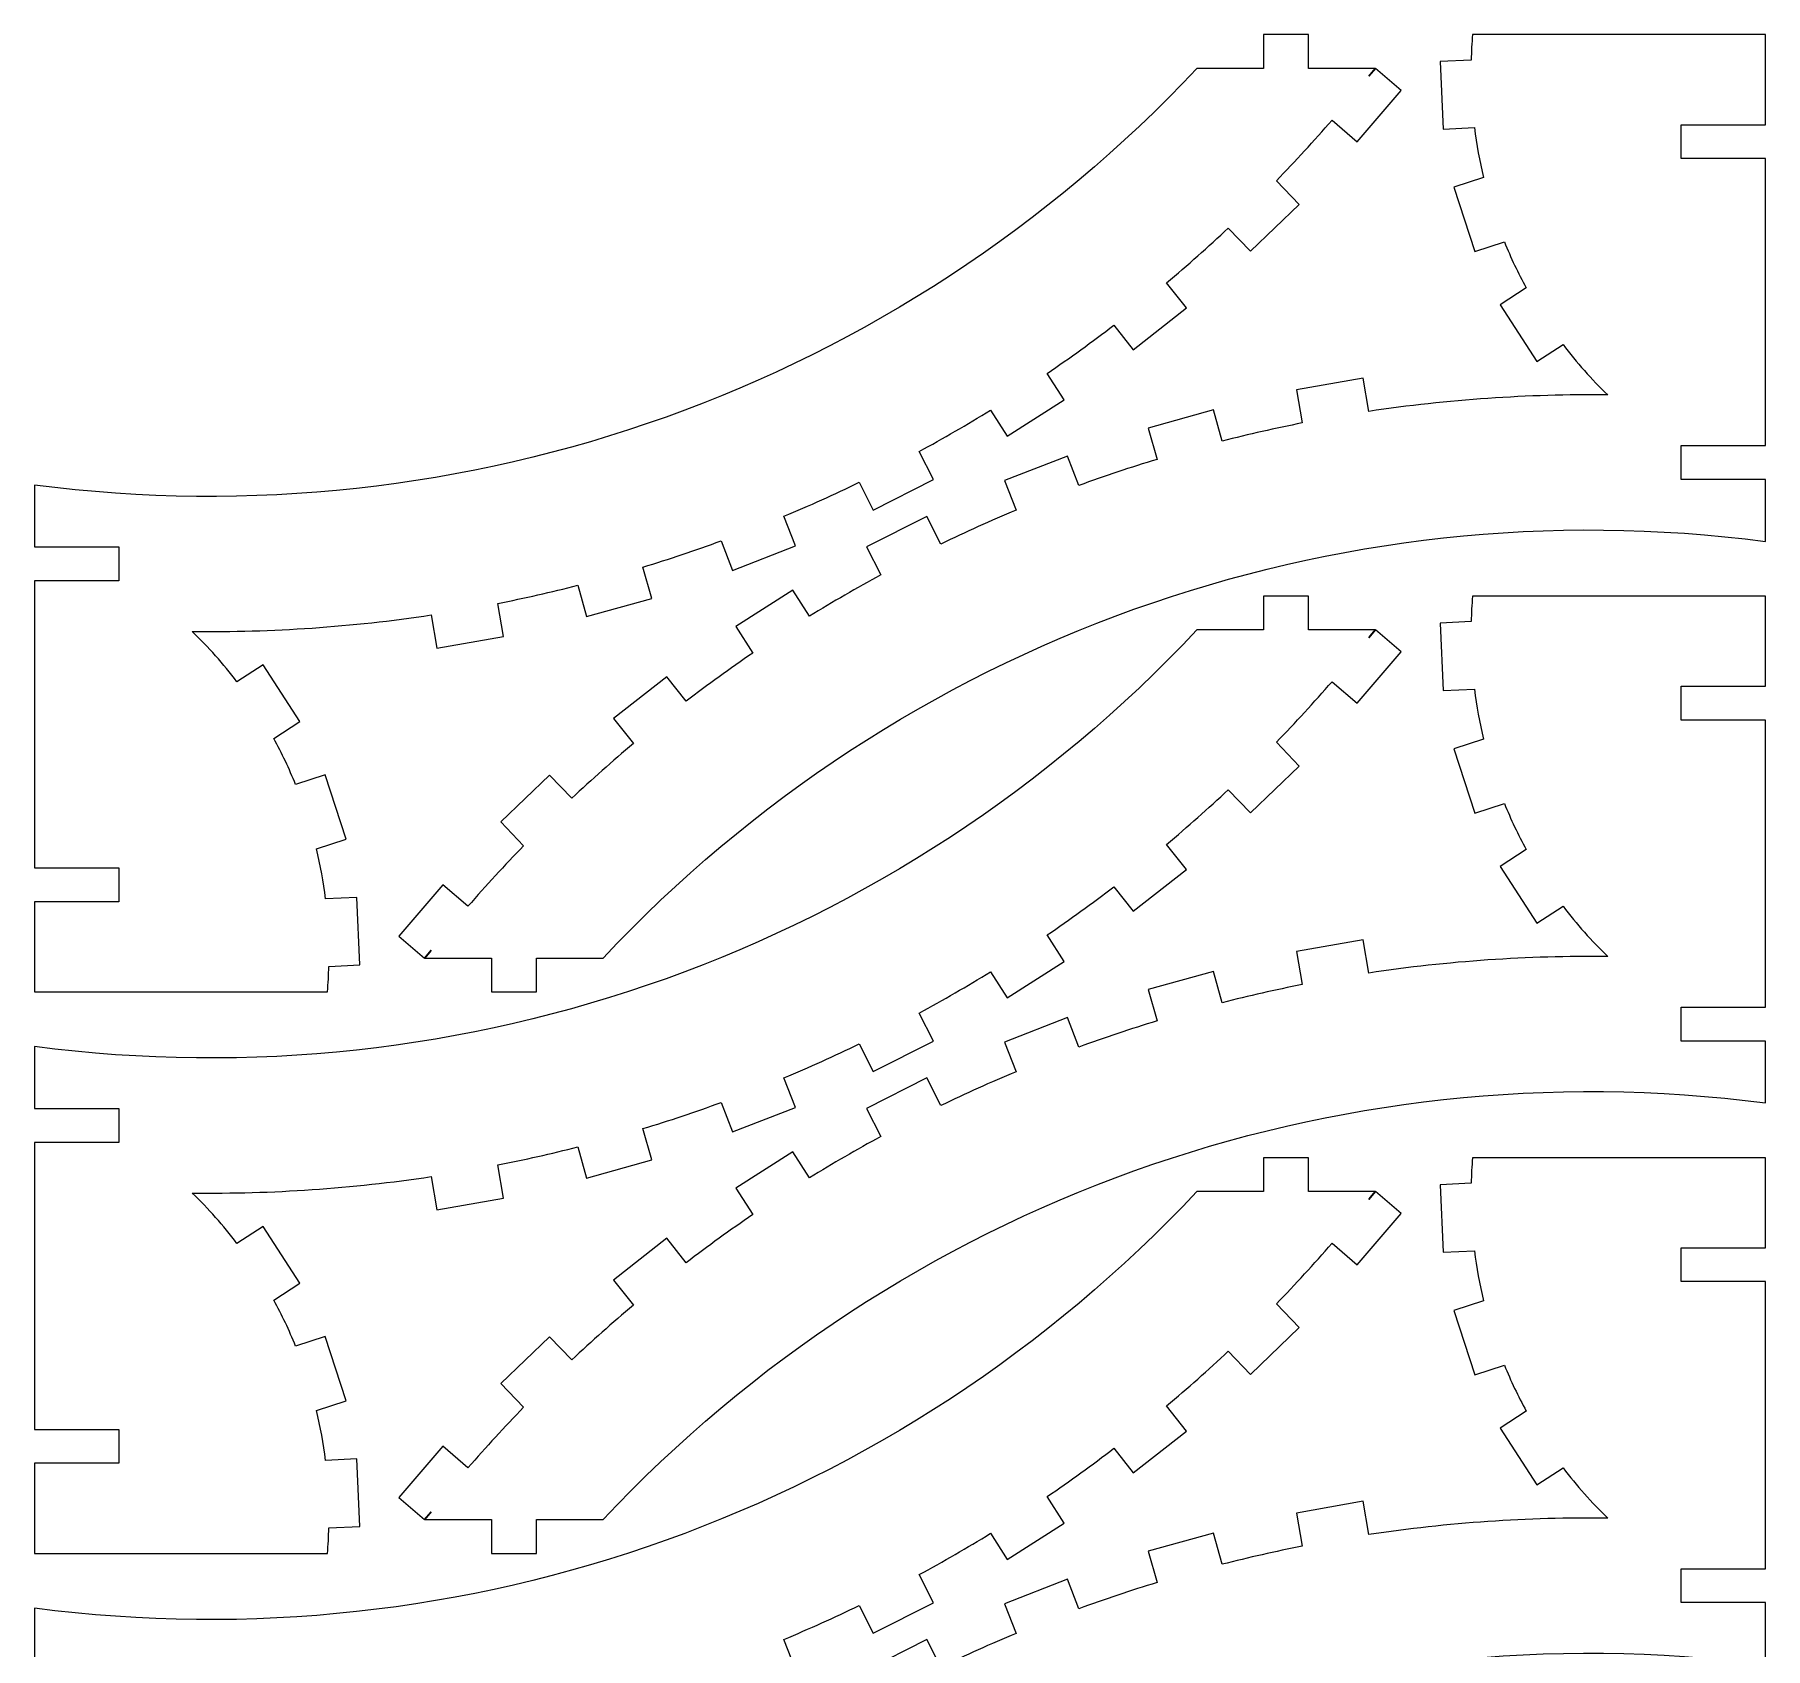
# Model space of a CAD drawing. Header units: millimetres. Extents: x -335 to 313, y -342 to 319.
# Drawn here: x -312.5 to -158.8, y 175.9 to 319.2 of the extents above; entities that cross this region are included whole.
import ezdxf

# ---------------------------------------------------------------- set-up
doc = ezdxf.new("R2010")
doc.units = ezdxf.units.MM
doc.header["$MEASUREMENT"] = 0
doc.layers.add('Camada 1', color=7, linetype='Continuous')

msp = doc.modelspace()

# ---------------------------------------------------------------- linework, layer by layer
at = {"layer": 'Camada 1', "lineweight": 20}
for points in [[(-312.5001, 245.2043), (-312.5001, 245.2043), (-312.5001, 246.9854), (-312.5001, 246.9854), (-312.5001, 246.9854), (-312.5001, 246.9854), (-312.5001, 249.5902), (-312.5001, 249.5902), (-312.5001, 249.5902), (-312.5001, 249.5902), (-312.5001, 250.8684), (-312.5001, 250.8684), (-312.5001, 250.8684), (-312.5001, 250.8684), (-312.5001, 252.1183), (-312.5001, 252.1183), (-312.5001, 252.1183), (-312.5001, 252.1183), (-312.5001, 255.8754), (-312.5001, 255.8754), (-312.5001, 255.8754), (-312.5001, 255.8754), (-312.5001, 257.0597), (-312.5001, 257.0597), (-312.5001, 257.0597), (-312.5001, 257.0597), (-312.5001, 260.6249), (-312.5001, 260.6249), (-312.5001, 260.6249), (-312.5001, 263.9847), (-312.5001, 267.3445), (-312.5001, 270.7043), (-312.5001, 270.7043), (-312.5001, 270.7043), (-305.0086, 270.7043), (-305.0086, 270.7043), (-305.0086, 270.7043), (-305.0086, 270.7043), (-305.0086, 273.7043), (-305.0086, 273.7043), (-305.0086, 273.7043), (-305.0086, 273.7043), (-312.5001, 273.7043), (-312.5001, 273.7043), (-312.5001, 273.7043), (-312.5001, 273.7043), (-312.5001, 279.2072), (-312.5001, 279.2072), (-312.5001, 279.2072), (-274.1567, 274.1957), (-235.748, 287.9687), (-209.3268, 316.2043), (-209.3268, 316.2043), (-209.3268, 316.2043), (-203.4134, 316.2043), (-203.4134, 316.2043), (-203.4134, 316.2043), (-203.4134, 316.2043), (-203.4134, 319.2043), (-203.4134, 319.2043), (-203.4134, 319.2043), (-203.4134, 319.2043), (-199.4134, 319.2043), (-199.4134, 319.2043), (-199.4134, 319.2043), (-199.4134, 319.2043), (-199.4134, 316.2043), (-199.4134, 316.2043), (-199.4134, 316.2043), (-199.4134, 316.2043), (-193.5001, 316.2043), (-193.5001, 316.2043), (-193.5001, 316.2043), (-193.6865, 315.9691), (-193.8737, 315.7346), (-194.0616, 315.5007), (-194.0616, 315.5007), (-194.0616, 315.5007), (-193.4586, 316.2043), (-193.4586, 316.2043), (-193.4586, 316.2043), (-193.4586, 316.2043), (-191.1807, 314.2521), (-191.1807, 314.2521), (-191.1807, 314.2521), (-191.1807, 314.2521), (-195.0852, 309.6963), (-195.0852, 309.6963), (-195.0852, 309.6963), (-195.0852, 309.6963), (-197.3156, 311.6078), (-197.3156, 311.6078), (-197.3156, 311.6078), (-198.9126, 309.7702), (-200.5601, 307.9772), (-202.2563, 306.2307), (-202.2563, 306.2307), (-202.2563, 306.2307), (-200.2358, 304.1219), (-200.2358, 304.1219), (-200.2358, 304.1219), (-200.2358, 304.1219), (-204.5682, 299.9709), (-204.5682, 299.9709), (-204.5682, 299.9709), (-204.5682, 299.9709), (-206.5336, 302.0223), (-206.5336, 302.0223), (-206.5336, 302.0223), (-208.3094, 300.3528), (-210.1311, 298.7328), (-211.9967, 297.1642), (-211.9967, 297.1642), (-211.9967, 297.1642), (-210.2406, 294.9285), (-210.2406, 294.9285), (-210.2406, 294.9285), (-210.2406, 294.9285), (-214.9592, 291.2224), (-214.9592, 291.2224), (-214.9592, 291.2224), (-214.9592, 291.2224), (-216.6758, 293.408), (-216.6758, 293.408), (-216.6758, 293.408), (-218.612, 291.9248), (-220.5889, 290.4955), (-222.6042, 289.1219), (-222.6042, 289.1219), (-222.6042, 289.1219), (-221.0988, 286.7606), (-221.0988, 286.7606), (-221.0988, 286.7606), (-221.0988, 286.7606), (-226.158, 283.535), (-226.158, 283.535), (-226.158, 283.535), (-226.158, 283.535), (-227.6378, 285.856), (-227.6378, 285.856), (-227.6378, 285.856), (-229.7139, 284.5751), (-231.8252, 283.352), (-233.9691, 282.1881), (-233.9691, 282.1881), (-233.9691, 282.1881), (-232.7056, 279.6968), (-232.7056, 279.6968), (-232.7056, 279.6968), (-232.7056, 279.6968), (-238.0567, 276.9829), (-238.0567, 276.9829), (-238.0567, 276.9829), (-238.0567, 276.9829), (-239.3059, 279.446), (-239.3059, 279.446), (-239.3059, 279.446), (-241.4999, 278.381), (-243.723, 277.377), (-245.9726, 276.4352), (-245.9726, 276.4352), (-245.9726, 276.4352), (-244.9491, 273.8052), (-244.9491, 273.8052), (-244.9491, 273.8052), (-244.9491, 273.8052), (-250.5406, 271.6292), (-250.5406, 271.6292), (-250.5406, 271.6292), (-250.5406, 271.6292), (-251.5584, 274.2445), (-251.5584, 274.2445), (-251.5584, 274.2445), (-253.8468, 273.4065), (-256.158, 272.632), (-258.4893, 271.922), (-258.4893, 271.922), (-258.4893, 271.922), (-257.7114, 269.1427), (-257.7114, 269.1427), (-257.7114, 269.1427), (-257.7114, 269.1427), (-263.4894, 267.5255), (-263.4894, 267.5255), (-263.4894, 267.5255), (-263.4894, 267.5255), (-264.2673, 270.3047), (-264.2673, 270.3047), (-264.2673, 270.3047), (-266.6256, 269.7021), (-269.0001, 269.1648), (-271.3882, 268.6935), (-271.3882, 268.6935), (-271.3882, 268.6935), (-270.8694, 265.7542), (-270.8694, 265.7542), (-270.8694, 265.7542), (-270.8694, 265.7542), (-276.7781, 264.7114), (-276.7781, 264.7114), (-276.7781, 264.7114), (-276.7781, 264.7114), (-277.2995, 267.6657), (-277.2995, 267.6657), (-277.2995, 267.6657), (-284.3156, 266.6096), (-291.4054, 266.1209), (-298.5001, 266.2043), (-298.5001, 266.2043), (-297.0686, 264.8145), (-295.7431, 263.3195), (-294.5347, 261.7319), (-294.5347, 261.7319), (-294.5347, 261.7319), (-292.2138, 263.2377), (-292.2138, 263.2377), (-292.2138, 263.2377), (-292.2138, 263.2377), (-288.9481, 258.2043), (-288.9481, 258.2043), (-288.9481, 258.2043), (-288.9481, 258.2043), (-291.269, 256.6985), (-291.269, 256.6985), (-291.269, 256.6985), (-290.5452, 255.3748), (-289.8967, 254.0113), (-289.3269, 252.6144), (-289.3269, 252.6144), (-289.3269, 252.6144), (-286.694, 253.4644), (-286.694, 253.4644), (-286.694, 253.4644), (-286.694, 253.4644), (-284.8507, 247.7545), (-284.8507, 247.7545), (-284.8507, 247.7545), (-284.8507, 247.7545), (-287.4836, 246.9046), (-287.4836, 246.9046), (-287.4836, 246.9046), (-287.1291, 245.4382), (-286.8578, 243.9529), (-286.6711, 242.4558), (-286.6711, 242.4558), (-286.6711, 242.4558), (-283.9078, 242.5914), (-283.9078, 242.5914), (-283.9078, 242.5914), (-283.9078, 242.5914), (-283.6139, 236.5986), (-283.6139, 236.5986), (-283.6139, 236.5986), (-283.6139, 236.5986), (-286.3772, 236.463), (-286.3772, 236.463), (-286.3772, 236.463), (-286.3969, 235.7091), (-286.4378, 234.9559), (-286.5001, 234.2043), (-286.5001, 234.2043), (-286.5001, 234.2043), (-312.5001, 234.2043), (-312.5001, 234.2043), (-312.5001, 234.2043), (-312.5001, 234.2043), (-312.5001, 242.2043), (-312.5001, 242.2043), (-312.5001, 242.2043), (-312.5001, 242.2043), (-305.0086, 242.2043), (-305.0086, 242.2043), (-305.0086, 242.2043), (-305.0086, 242.2043), (-305.0086, 245.2043), (-305.0086, 245.2043), (-305.0086, 245.2043), (-305.0086, 245.2043), (-312.5001, 245.2043), (-312.5001, 245.2043)], [(-158.8421, 308.2043), (-158.8421, 308.2043), (-158.8421, 305.1937), (-158.8421, 305.1937), (-158.8421, 305.1937), (-158.8421, 305.1937), (-158.8421, 299.9421), (-158.8421, 299.9421), (-158.8421, 299.9421), (-158.8421, 299.9421), (-158.8421, 298.2488), (-158.8421, 298.2488), (-158.8421, 298.2488), (-158.8421, 298.2488), (-158.8421, 294.4516), (-158.8421, 294.4516), (-158.8421, 294.4516), (-158.8421, 294.4516), (-158.8421, 293.4051), (-158.8421, 293.4051), (-158.8421, 293.4051), (-158.8421, 293.4051), (-158.8421, 292.4408), (-158.8421, 292.4408), (-158.8421, 292.4408), (-158.8421, 292.4408), (-158.8421, 286.4286), (-158.8421, 286.4286), (-158.8421, 286.4286), (-158.8421, 286.4286), (-158.8421, 282.7043), (-158.8421, 282.7043), (-158.8421, 282.7043), (-158.8421, 282.7043), (-166.3336, 282.7043), (-166.3336, 282.7043), (-166.3336, 282.7043), (-166.3336, 282.7043), (-166.3336, 279.7043), (-166.3336, 279.7043), (-166.3336, 279.7043), (-166.3336, 279.7043), (-158.8421, 279.7043), (-158.8421, 279.7043), (-158.8421, 279.7043), (-158.8421, 279.7043), (-158.8421, 274.2014), (-158.8421, 274.2014), (-158.8421, 274.2014), (-197.1855, 279.2129), (-235.5942, 265.4399), (-262.0154, 237.2043), (-262.0154, 237.2043), (-262.0154, 237.2043), (-267.9288, 237.2043), (-267.9288, 237.2043), (-267.9288, 237.2043), (-267.9288, 237.2043), (-267.9288, 234.2043), (-267.9288, 234.2043), (-267.9288, 234.2043), (-267.9288, 234.2043), (-271.9288, 234.2043), (-271.9288, 234.2043), (-271.9288, 234.2043), (-271.9288, 234.2043), (-271.9288, 237.2043), (-271.9288, 237.2043), (-271.9288, 237.2043), (-271.9288, 237.2043), (-277.8421, 237.2043), (-277.8421, 237.2043), (-277.8421, 237.2043), (-277.6557, 237.4395), (-277.4685, 237.674), (-277.2806, 237.9079), (-277.2806, 237.9079), (-277.2806, 237.9079), (-277.8836, 237.2043), (-277.8836, 237.2043), (-277.8836, 237.2043), (-277.8836, 237.2043), (-280.1615, 239.1565), (-280.1615, 239.1565), (-280.1615, 239.1565), (-280.1615, 239.1565), (-276.257, 243.7123), (-276.257, 243.7123), (-276.257, 243.7123), (-276.257, 243.7123), (-274.0266, 241.8008), (-274.0266, 241.8008), (-274.0266, 241.8008), (-272.4296, 243.6384), (-270.7821, 245.4314), (-269.0859, 247.1779), (-269.0859, 247.1779), (-269.0859, 247.1779), (-271.1064, 249.2867), (-271.1064, 249.2867), (-271.1064, 249.2867), (-271.1064, 249.2867), (-266.774, 253.4377), (-266.774, 253.4377), (-266.774, 253.4377), (-266.774, 253.4377), (-264.8086, 251.3863), (-264.8086, 251.3863), (-264.8086, 251.3863), (-263.0328, 253.0558), (-261.2111, 254.6758), (-259.3455, 256.2444), (-259.3455, 256.2444), (-259.3455, 256.2444), (-261.1016, 258.4801), (-261.1016, 258.4801), (-261.1016, 258.4801), (-261.1016, 258.4801), (-256.383, 262.1862), (-256.383, 262.1862), (-256.383, 262.1862), (-256.383, 262.1862), (-254.6664, 260.0006), (-254.6664, 260.0006), (-254.6664, 260.0006), (-252.7302, 261.4838), (-250.7533, 262.9131), (-248.738, 264.2867), (-248.738, 264.2867), (-248.738, 264.2867), (-250.2434, 266.648), (-250.2434, 266.648), (-250.2434, 266.648), (-250.2434, 266.648), (-245.1842, 269.8736), (-245.1842, 269.8736), (-245.1842, 269.8736), (-245.1842, 269.8736), (-243.7044, 267.5526), (-243.7044, 267.5526), (-243.7044, 267.5526), (-241.6283, 268.8335), (-239.517, 270.0566), (-237.3731, 271.2205), (-237.3731, 271.2205), (-237.3731, 271.2205), (-238.6366, 273.7118), (-238.6366, 273.7118), (-238.6366, 273.7118), (-238.6366, 273.7118), (-233.2855, 276.4257), (-233.2855, 276.4257), (-233.2855, 276.4257), (-233.2855, 276.4257), (-232.0363, 273.9626), (-232.0363, 273.9626), (-232.0363, 273.9626), (-229.8423, 275.0276), (-227.6192, 276.0316), (-225.3696, 276.9734), (-225.3696, 276.9734), (-225.3696, 276.9734), (-226.3931, 279.6034), (-226.3931, 279.6034), (-226.3931, 279.6034), (-226.3931, 279.6034), (-220.8016, 281.7794), (-220.8016, 281.7794), (-220.8016, 281.7794), (-220.8016, 281.7794), (-219.7838, 279.1641), (-219.7838, 279.1641), (-219.7838, 279.1641), (-217.4954, 280.0021), (-215.1842, 280.7766), (-212.8529, 281.4866), (-212.8529, 281.4866), (-212.8529, 281.4866), (-213.6308, 284.2659), (-213.6308, 284.2659), (-213.6308, 284.2659), (-213.6308, 284.2659), (-207.8528, 285.8831), (-207.8528, 285.8831), (-207.8528, 285.8831), (-207.8528, 285.8831), (-207.0749, 283.1039), (-207.0749, 283.1039), (-207.0749, 283.1039), (-204.7166, 283.7065), (-202.3421, 284.2438), (-199.954, 284.7151), (-199.954, 284.7151), (-199.954, 284.7151), (-200.4728, 287.6544), (-200.4728, 287.6544), (-200.4728, 287.6544), (-200.4728, 287.6544), (-194.5641, 288.6972), (-194.5641, 288.6972), (-194.5641, 288.6972), (-194.5641, 288.6972), (-194.0427, 285.7429), (-194.0427, 285.7429), (-194.0427, 285.7429), (-187.0266, 286.799), (-179.9368, 287.2877), (-172.8421, 287.2043), (-172.8421, 287.2043), (-174.2736, 288.5941), (-175.5991, 290.0891), (-176.8075, 291.6767), (-176.8075, 291.6767), (-176.8075, 291.6767), (-179.1284, 290.1709), (-179.1284, 290.1709), (-179.1284, 290.1709), (-179.1284, 290.1709), (-182.3941, 295.2043), (-182.3941, 295.2043), (-182.3941, 295.2043), (-182.3941, 295.2043), (-180.0732, 296.7101), (-180.0732, 296.7101), (-180.0732, 296.7101), (-180.797, 298.0338), (-181.4455, 299.3973), (-182.0153, 300.7942), (-182.0153, 300.7942), (-182.0153, 300.7942), (-184.6482, 299.9442), (-184.6482, 299.9442), (-184.6482, 299.9442), (-184.6482, 299.9442), (-186.4915, 305.6541), (-186.4915, 305.6541), (-186.4915, 305.6541), (-186.4915, 305.6541), (-183.8586, 306.504), (-183.8586, 306.504), (-183.8586, 306.504), (-184.2131, 307.9704), (-184.4844, 309.4557), (-184.6711, 310.9528), (-184.6711, 310.9528), (-184.6711, 310.9528), (-187.4344, 310.8172), (-187.4344, 310.8172), (-187.4344, 310.8172), (-187.4344, 310.8172), (-187.7283, 316.81), (-187.7283, 316.81), (-187.7283, 316.81), (-187.7283, 316.81), (-184.965, 316.9456), (-184.965, 316.9456), (-184.965, 316.9456), (-184.9453, 317.6995), (-184.9044, 318.4527), (-184.8421, 319.2043), (-184.8421, 319.2043), (-184.8421, 319.2043), (-158.8421, 319.2043), (-158.8421, 319.2043), (-158.8421, 319.2043), (-158.8421, 319.2043), (-158.8421, 311.2043), (-158.8421, 311.2043), (-158.8421, 311.2043), (-158.8421, 311.2043), (-166.3336, 311.2043), (-166.3336, 311.2043), (-166.3336, 311.2043), (-166.3336, 311.2043), (-166.3336, 308.2043), (-166.3336, 308.2043), (-166.3336, 308.2043), (-166.3336, 308.2043), (-158.8421, 308.2043), (-158.8421, 308.2043)], [(-312.5001, 195.3343), (-312.5001, 195.3343), (-312.5001, 197.1154), (-312.5001, 197.1154), (-312.5001, 197.1154), (-312.5001, 197.1154), (-312.5001, 199.7202), (-312.5001, 199.7202), (-312.5001, 199.7202), (-312.5001, 199.7202), (-312.5001, 200.9984), (-312.5001, 200.9984), (-312.5001, 200.9984), (-312.5001, 200.9984), (-312.5001, 202.2483), (-312.5001, 202.2483), (-312.5001, 202.2483), (-312.5001, 202.2483), (-312.5001, 206.0054), (-312.5001, 206.0054), (-312.5001, 206.0054), (-312.5001, 206.0054), (-312.5001, 207.1897), (-312.5001, 207.1897), (-312.5001, 207.1897), (-312.5001, 207.1897), (-312.5001, 210.7549), (-312.5001, 210.7549), (-312.5001, 210.7549), (-312.5001, 214.1147), (-312.5001, 217.4745), (-312.5001, 220.8343), (-312.5001, 220.8343), (-312.5001, 220.8343), (-305.0086, 220.8343), (-305.0086, 220.8343), (-305.0086, 220.8343), (-305.0086, 220.8343), (-305.0086, 223.8343), (-305.0086, 223.8343), (-305.0086, 223.8343), (-305.0086, 223.8343), (-312.5001, 223.8343), (-312.5001, 223.8343), (-312.5001, 223.8343), (-312.5001, 223.8343), (-312.5001, 229.3372), (-312.5001, 229.3372), (-312.5001, 229.3372), (-274.1567, 224.3257), (-235.748, 238.0987), (-209.3268, 266.3343), (-209.3268, 266.3343), (-209.3268, 266.3343), (-203.4134, 266.3343), (-203.4134, 266.3343), (-203.4134, 266.3343), (-203.4134, 266.3343), (-203.4134, 269.3343), (-203.4134, 269.3343), (-203.4134, 269.3343), (-203.4134, 269.3343), (-199.4134, 269.3343), (-199.4134, 269.3343), (-199.4134, 269.3343), (-199.4134, 269.3343), (-199.4134, 266.3343), (-199.4134, 266.3343), (-199.4134, 266.3343), (-199.4134, 266.3343), (-193.5001, 266.3343), (-193.5001, 266.3343), (-193.5001, 266.3343), (-193.6865, 266.0991), (-193.8737, 265.8646), (-194.0616, 265.6307), (-194.0616, 265.6307), (-194.0616, 265.6307), (-193.4586, 266.3343), (-193.4586, 266.3343), (-193.4586, 266.3343), (-193.4586, 266.3343), (-191.1807, 264.3821), (-191.1807, 264.3821), (-191.1807, 264.3821), (-191.1807, 264.3821), (-195.0852, 259.8263), (-195.0852, 259.8263), (-195.0852, 259.8263), (-195.0852, 259.8263), (-197.3156, 261.7378), (-197.3156, 261.7378), (-197.3156, 261.7378), (-198.9126, 259.9002), (-200.5601, 258.1072), (-202.2563, 256.3607), (-202.2563, 256.3607), (-202.2563, 256.3607), (-200.2358, 254.2519), (-200.2358, 254.2519), (-200.2358, 254.2519), (-200.2358, 254.2519), (-204.5682, 250.1009), (-204.5682, 250.1009), (-204.5682, 250.1009), (-204.5682, 250.1009), (-206.5336, 252.1523), (-206.5336, 252.1523), (-206.5336, 252.1523), (-208.3094, 250.4828), (-210.1311, 248.8628), (-211.9967, 247.2942), (-211.9967, 247.2942), (-211.9967, 247.2942), (-210.2406, 245.0585), (-210.2406, 245.0585), (-210.2406, 245.0585), (-210.2406, 245.0585), (-214.9592, 241.3524), (-214.9592, 241.3524), (-214.9592, 241.3524), (-214.9592, 241.3524), (-216.6758, 243.538), (-216.6758, 243.538), (-216.6758, 243.538), (-218.612, 242.0548), (-220.5889, 240.6255), (-222.6042, 239.2519), (-222.6042, 239.2519), (-222.6042, 239.2519), (-221.0988, 236.8906), (-221.0988, 236.8906), (-221.0988, 236.8906), (-221.0988, 236.8906), (-226.158, 233.665), (-226.158, 233.665), (-226.158, 233.665), (-226.158, 233.665), (-227.6378, 235.986), (-227.6378, 235.986), (-227.6378, 235.986), (-229.7139, 234.7051), (-231.8252, 233.482), (-233.9691, 232.3181), (-233.9691, 232.3181), (-233.9691, 232.3181), (-232.7056, 229.8268), (-232.7056, 229.8268), (-232.7056, 229.8268), (-232.7056, 229.8268), (-238.0567, 227.1129), (-238.0567, 227.1129), (-238.0567, 227.1129), (-238.0567, 227.1129), (-239.3059, 229.576), (-239.3059, 229.576), (-239.3059, 229.576), (-241.4999, 228.511), (-243.723, 227.507), (-245.9726, 226.5652), (-245.9726, 226.5652), (-245.9726, 226.5652), (-244.9491, 223.9352), (-244.9491, 223.9352), (-244.9491, 223.9352), (-244.9491, 223.9352), (-250.5406, 221.7592), (-250.5406, 221.7592), (-250.5406, 221.7592), (-250.5406, 221.7592), (-251.5584, 224.3745), (-251.5584, 224.3745), (-251.5584, 224.3745), (-253.8468, 223.5365), (-256.158, 222.762), (-258.4893, 222.052), (-258.4893, 222.052), (-258.4893, 222.052), (-257.7114, 219.2727), (-257.7114, 219.2727), (-257.7114, 219.2727), (-257.7114, 219.2727), (-263.4894, 217.6555), (-263.4894, 217.6555), (-263.4894, 217.6555), (-263.4894, 217.6555), (-264.2673, 220.4347), (-264.2673, 220.4347), (-264.2673, 220.4347), (-266.6256, 219.8321), (-269.0001, 219.2948), (-271.3882, 218.8235), (-271.3882, 218.8235), (-271.3882, 218.8235), (-270.8694, 215.8842), (-270.8694, 215.8842), (-270.8694, 215.8842), (-270.8694, 215.8842), (-276.7781, 214.8414), (-276.7781, 214.8414), (-276.7781, 214.8414), (-276.7781, 214.8414), (-277.2995, 217.7957), (-277.2995, 217.7957), (-277.2995, 217.7957), (-284.3156, 216.7396), (-291.4054, 216.2509), (-298.5001, 216.3343), (-298.5001, 216.3343), (-297.0686, 214.9445), (-295.7431, 213.4495), (-294.5347, 211.8619), (-294.5347, 211.8619), (-294.5347, 211.8619), (-292.2138, 213.3677), (-292.2138, 213.3677), (-292.2138, 213.3677), (-292.2138, 213.3677), (-288.9481, 208.3343), (-288.9481, 208.3343), (-288.9481, 208.3343), (-288.9481, 208.3343), (-291.269, 206.8285), (-291.269, 206.8285), (-291.269, 206.8285), (-290.5452, 205.5048), (-289.8967, 204.1413), (-289.3269, 202.7444), (-289.3269, 202.7444), (-289.3269, 202.7444), (-286.694, 203.5944), (-286.694, 203.5944), (-286.694, 203.5944), (-286.694, 203.5944), (-284.8507, 197.8845), (-284.8507, 197.8845), (-284.8507, 197.8845), (-284.8507, 197.8845), (-287.4836, 197.0346), (-287.4836, 197.0346), (-287.4836, 197.0346), (-287.1291, 195.5682), (-286.8578, 194.0829), (-286.6711, 192.5858), (-286.6711, 192.5858), (-286.6711, 192.5858), (-283.9078, 192.7214), (-283.9078, 192.7214), (-283.9078, 192.7214), (-283.9078, 192.7214), (-283.6139, 186.7286), (-283.6139, 186.7286), (-283.6139, 186.7286), (-283.6139, 186.7286), (-286.3772, 186.593), (-286.3772, 186.593), (-286.3772, 186.593), (-286.3969, 185.8391), (-286.4378, 185.0859), (-286.5001, 184.3343), (-286.5001, 184.3343), (-286.5001, 184.3343), (-312.5001, 184.3343), (-312.5001, 184.3343), (-312.5001, 184.3343), (-312.5001, 184.3343), (-312.5001, 192.3343), (-312.5001, 192.3343), (-312.5001, 192.3343), (-312.5001, 192.3343), (-305.0086, 192.3343), (-305.0086, 192.3343), (-305.0086, 192.3343), (-305.0086, 192.3343), (-305.0086, 195.3343), (-305.0086, 195.3343), (-305.0086, 195.3343), (-305.0086, 195.3343), (-312.5001, 195.3343), (-312.5001, 195.3343)], [(-158.8421, 258.3343), (-158.8421, 258.3343), (-158.8421, 255.3237), (-158.8421, 255.3237), (-158.8421, 255.3237), (-158.8421, 255.3237), (-158.8421, 250.0721), (-158.8421, 250.0721), (-158.8421, 250.0721), (-158.8421, 250.0721), (-158.8421, 248.3788), (-158.8421, 248.3788), (-158.8421, 248.3788), (-158.8421, 248.3788), (-158.8421, 244.5816), (-158.8421, 244.5816), (-158.8421, 244.5816), (-158.8421, 244.5816), (-158.8421, 243.5351), (-158.8421, 243.5351), (-158.8421, 243.5351), (-158.8421, 243.5351), (-158.8421, 242.5708), (-158.8421, 242.5708), (-158.8421, 242.5708), (-158.8421, 242.5708), (-158.8421, 236.5586), (-158.8421, 236.5586), (-158.8421, 236.5586), (-158.8421, 236.5586), (-158.8421, 232.8343), (-158.8421, 232.8343), (-158.8421, 232.8343), (-158.8421, 232.8343), (-166.3336, 232.8343), (-166.3336, 232.8343), (-166.3336, 232.8343), (-166.3336, 232.8343), (-166.3336, 229.8343), (-166.3336, 229.8343), (-166.3336, 229.8343), (-166.3336, 229.8343), (-158.8421, 229.8343), (-158.8421, 229.8343), (-158.8421, 229.8343), (-158.8421, 229.8343), (-158.8421, 224.3314), (-158.8421, 224.3314), (-158.8421, 224.3314), (-197.1855, 229.3429), (-235.5942, 215.5699), (-262.0154, 187.3343), (-262.0154, 187.3343), (-262.0154, 187.3343), (-267.9288, 187.3343), (-267.9288, 187.3343), (-267.9288, 187.3343), (-267.9288, 187.3343), (-267.9288, 184.3343), (-267.9288, 184.3343), (-267.9288, 184.3343), (-267.9288, 184.3343), (-271.9288, 184.3343), (-271.9288, 184.3343), (-271.9288, 184.3343), (-271.9288, 184.3343), (-271.9288, 187.3343), (-271.9288, 187.3343), (-271.9288, 187.3343), (-271.9288, 187.3343), (-277.8421, 187.3343), (-277.8421, 187.3343), (-277.8421, 187.3343), (-277.6557, 187.5695), (-277.4685, 187.804), (-277.2806, 188.0379), (-277.2806, 188.0379), (-277.2806, 188.0379), (-277.8836, 187.3343), (-277.8836, 187.3343), (-277.8836, 187.3343), (-277.8836, 187.3343), (-280.1615, 189.2865), (-280.1615, 189.2865), (-280.1615, 189.2865), (-280.1615, 189.2865), (-276.257, 193.8423), (-276.257, 193.8423), (-276.257, 193.8423), (-276.257, 193.8423), (-274.0266, 191.9308), (-274.0266, 191.9308), (-274.0266, 191.9308), (-272.4296, 193.7684), (-270.7821, 195.5614), (-269.0859, 197.3079), (-269.0859, 197.3079), (-269.0859, 197.3079), (-271.1064, 199.4167), (-271.1064, 199.4167), (-271.1064, 199.4167), (-271.1064, 199.4167), (-266.774, 203.5677), (-266.774, 203.5677), (-266.774, 203.5677), (-266.774, 203.5677), (-264.8086, 201.5163), (-264.8086, 201.5163), (-264.8086, 201.5163), (-263.0328, 203.1858), (-261.2111, 204.8058), (-259.3455, 206.3744), (-259.3455, 206.3744), (-259.3455, 206.3744), (-261.1016, 208.6101), (-261.1016, 208.6101), (-261.1016, 208.6101), (-261.1016, 208.6101), (-256.383, 212.3162), (-256.383, 212.3162), (-256.383, 212.3162), (-256.383, 212.3162), (-254.6664, 210.1306), (-254.6664, 210.1306), (-254.6664, 210.1306), (-252.7302, 211.6138), (-250.7533, 213.0431), (-248.738, 214.4167), (-248.738, 214.4167), (-248.738, 214.4167), (-250.2434, 216.778), (-250.2434, 216.778), (-250.2434, 216.778), (-250.2434, 216.778), (-245.1842, 220.0036), (-245.1842, 220.0036), (-245.1842, 220.0036), (-245.1842, 220.0036), (-243.7044, 217.6826), (-243.7044, 217.6826), (-243.7044, 217.6826), (-241.6283, 218.9635), (-239.517, 220.1866), (-237.3731, 221.3505), (-237.3731, 221.3505), (-237.3731, 221.3505), (-238.6366, 223.8418), (-238.6366, 223.8418), (-238.6366, 223.8418), (-238.6366, 223.8418), (-233.2855, 226.5557), (-233.2855, 226.5557), (-233.2855, 226.5557), (-233.2855, 226.5557), (-232.0363, 224.0926), (-232.0363, 224.0926), (-232.0363, 224.0926), (-229.8423, 225.1576), (-227.6192, 226.1616), (-225.3696, 227.1034), (-225.3696, 227.1034), (-225.3696, 227.1034), (-226.3931, 229.7334), (-226.3931, 229.7334), (-226.3931, 229.7334), (-226.3931, 229.7334), (-220.8016, 231.9094), (-220.8016, 231.9094), (-220.8016, 231.9094), (-220.8016, 231.9094), (-219.7838, 229.2941), (-219.7838, 229.2941), (-219.7838, 229.2941), (-217.4954, 230.1321), (-215.1842, 230.9066), (-212.8529, 231.6166), (-212.8529, 231.6166), (-212.8529, 231.6166), (-213.6308, 234.3959), (-213.6308, 234.3959), (-213.6308, 234.3959), (-213.6308, 234.3959), (-207.8528, 236.0131), (-207.8528, 236.0131), (-207.8528, 236.0131), (-207.8528, 236.0131), (-207.0749, 233.2339), (-207.0749, 233.2339), (-207.0749, 233.2339), (-204.7166, 233.8365), (-202.3421, 234.3738), (-199.954, 234.8451), (-199.954, 234.8451), (-199.954, 234.8451), (-200.4728, 237.7844), (-200.4728, 237.7844), (-200.4728, 237.7844), (-200.4728, 237.7844), (-194.5641, 238.8272), (-194.5641, 238.8272), (-194.5641, 238.8272), (-194.5641, 238.8272), (-194.0427, 235.8729), (-194.0427, 235.8729), (-194.0427, 235.8729), (-187.0266, 236.929), (-179.9368, 237.4177), (-172.8421, 237.3343), (-172.8421, 237.3343), (-174.2736, 238.7241), (-175.5991, 240.2191), (-176.8075, 241.8067), (-176.8075, 241.8067), (-176.8075, 241.8067), (-179.1284, 240.3009), (-179.1284, 240.3009), (-179.1284, 240.3009), (-179.1284, 240.3009), (-182.3941, 245.3343), (-182.3941, 245.3343), (-182.3941, 245.3343), (-182.3941, 245.3343), (-180.0732, 246.8401), (-180.0732, 246.8401), (-180.0732, 246.8401), (-180.797, 248.1638), (-181.4455, 249.5273), (-182.0153, 250.9242), (-182.0153, 250.9242), (-182.0153, 250.9242), (-184.6482, 250.0742), (-184.6482, 250.0742), (-184.6482, 250.0742), (-184.6482, 250.0742), (-186.4915, 255.7841), (-186.4915, 255.7841), (-186.4915, 255.7841), (-186.4915, 255.7841), (-183.8586, 256.634), (-183.8586, 256.634), (-183.8586, 256.634), (-184.2131, 258.1004), (-184.4844, 259.5857), (-184.6711, 261.0828), (-184.6711, 261.0828), (-184.6711, 261.0828), (-187.4344, 260.9472), (-187.4344, 260.9472), (-187.4344, 260.9472), (-187.4344, 260.9472), (-187.7283, 266.94), (-187.7283, 266.94), (-187.7283, 266.94), (-187.7283, 266.94), (-184.965, 267.0756), (-184.965, 267.0756), (-184.965, 267.0756), (-184.9453, 267.8295), (-184.9044, 268.5827), (-184.8421, 269.3343), (-184.8421, 269.3343), (-184.8421, 269.3343), (-158.8421, 269.3343), (-158.8421, 269.3343), (-158.8421, 269.3343), (-158.8421, 269.3343), (-158.8421, 261.3343), (-158.8421, 261.3343), (-158.8421, 261.3343), (-158.8421, 261.3343), (-166.3336, 261.3343), (-166.3336, 261.3343), (-166.3336, 261.3343), (-166.3336, 261.3343), (-166.3336, 258.3343), (-166.3336, 258.3343), (-166.3336, 258.3343), (-166.3336, 258.3343), (-158.8421, 258.3343), (-158.8421, 258.3343)], [(-312.5001, 145.4643), (-312.5001, 145.4643), (-312.5001, 147.2454), (-312.5001, 147.2454), (-312.5001, 147.2454), (-312.5001, 147.2454), (-312.5001, 149.8502), (-312.5001, 149.8502), (-312.5001, 149.8502), (-312.5001, 149.8502), (-312.5001, 151.1284), (-312.5001, 151.1284), (-312.5001, 151.1284), (-312.5001, 151.1284), (-312.5001, 152.3783), (-312.5001, 152.3783), (-312.5001, 152.3783), (-312.5001, 152.3783), (-312.5001, 156.1354), (-312.5001, 156.1354), (-312.5001, 156.1354), (-312.5001, 156.1354), (-312.5001, 157.3197), (-312.5001, 157.3197), (-312.5001, 157.3197), (-312.5001, 157.3197), (-312.5001, 160.8849), (-312.5001, 160.8849), (-312.5001, 160.8849), (-312.5001, 164.2447), (-312.5001, 167.6045), (-312.5001, 170.9643), (-312.5001, 170.9643), (-312.5001, 170.9643), (-305.0086, 170.9643), (-305.0086, 170.9643), (-305.0086, 170.9643), (-305.0086, 170.9643), (-305.0086, 173.9643), (-305.0086, 173.9643), (-305.0086, 173.9643), (-305.0086, 173.9643), (-312.5001, 173.9643), (-312.5001, 173.9643), (-312.5001, 173.9643), (-312.5001, 173.9643), (-312.5001, 179.4672), (-312.5001, 179.4672), (-312.5001, 179.4672), (-274.1567, 174.4557), (-235.748, 188.2287), (-209.3268, 216.4643), (-209.3268, 216.4643), (-209.3268, 216.4643), (-203.4134, 216.4643), (-203.4134, 216.4643), (-203.4134, 216.4643), (-203.4134, 216.4643), (-203.4134, 219.4643), (-203.4134, 219.4643), (-203.4134, 219.4643), (-203.4134, 219.4643), (-199.4134, 219.4643), (-199.4134, 219.4643), (-199.4134, 219.4643), (-199.4134, 219.4643), (-199.4134, 216.4643), (-199.4134, 216.4643), (-199.4134, 216.4643), (-199.4134, 216.4643), (-193.5001, 216.4643), (-193.5001, 216.4643), (-193.5001, 216.4643), (-193.6865, 216.2291), (-193.8737, 215.9946), (-194.0616, 215.7607), (-194.0616, 215.7607), (-194.0616, 215.7607), (-193.4586, 216.4643), (-193.4586, 216.4643), (-193.4586, 216.4643), (-193.4586, 216.4643), (-191.1807, 214.5121), (-191.1807, 214.5121), (-191.1807, 214.5121), (-191.1807, 214.5121), (-195.0852, 209.9563), (-195.0852, 209.9563), (-195.0852, 209.9563), (-195.0852, 209.9563), (-197.3156, 211.8678), (-197.3156, 211.8678), (-197.3156, 211.8678), (-198.9126, 210.0302), (-200.5601, 208.2372), (-202.2563, 206.4907), (-202.2563, 206.4907), (-202.2563, 206.4907), (-200.2358, 204.3819), (-200.2358, 204.3819), (-200.2358, 204.3819), (-200.2358, 204.3819), (-204.5682, 200.2309), (-204.5682, 200.2309), (-204.5682, 200.2309), (-204.5682, 200.2309), (-206.5336, 202.2823), (-206.5336, 202.2823), (-206.5336, 202.2823), (-208.3094, 200.6128), (-210.1311, 198.9928), (-211.9967, 197.4242), (-211.9967, 197.4242), (-211.9967, 197.4242), (-210.2406, 195.1885), (-210.2406, 195.1885), (-210.2406, 195.1885), (-210.2406, 195.1885), (-214.9592, 191.4824), (-214.9592, 191.4824), (-214.9592, 191.4824), (-214.9592, 191.4824), (-216.6758, 193.668), (-216.6758, 193.668), (-216.6758, 193.668), (-218.612, 192.1848), (-220.5889, 190.7555), (-222.6042, 189.3819), (-222.6042, 189.3819), (-222.6042, 189.3819), (-221.0988, 187.0206), (-221.0988, 187.0206), (-221.0988, 187.0206), (-221.0988, 187.0206), (-226.158, 183.795), (-226.158, 183.795), (-226.158, 183.795), (-226.158, 183.795), (-227.6378, 186.116), (-227.6378, 186.116), (-227.6378, 186.116), (-229.7139, 184.8351), (-231.8252, 183.612), (-233.9691, 182.4481), (-233.9691, 182.4481), (-233.9691, 182.4481), (-232.7056, 179.9568), (-232.7056, 179.9568), (-232.7056, 179.9568), (-232.7056, 179.9568), (-238.0567, 177.2429), (-238.0567, 177.2429), (-238.0567, 177.2429), (-238.0567, 177.2429), (-239.3059, 179.706), (-239.3059, 179.706), (-239.3059, 179.706), (-241.4999, 178.641), (-243.723, 177.637), (-245.9726, 176.6952), (-245.9726, 176.6952), (-245.9726, 176.6952), (-244.9491, 174.0652), (-244.9491, 174.0652), (-244.9491, 174.0652), (-244.9491, 174.0652), (-250.5406, 171.8892), (-250.5406, 171.8892), (-250.5406, 171.8892), (-250.5406, 171.8892), (-251.5584, 174.5045), (-251.5584, 174.5045), (-251.5584, 174.5045), (-253.8468, 173.6665), (-256.158, 172.892), (-258.4893, 172.182), (-258.4893, 172.182), (-258.4893, 172.182), (-257.7114, 169.4027), (-257.7114, 169.4027), (-257.7114, 169.4027), (-257.7114, 169.4027), (-263.4894, 167.7855), (-263.4894, 167.7855), (-263.4894, 167.7855), (-263.4894, 167.7855), (-264.2673, 170.5647), (-264.2673, 170.5647), (-264.2673, 170.5647), (-266.6256, 169.9621), (-269.0001, 169.4248), (-271.3882, 168.9535), (-271.3882, 168.9535), (-271.3882, 168.9535), (-270.8694, 166.0142), (-270.8694, 166.0142), (-270.8694, 166.0142), (-270.8694, 166.0142), (-276.7781, 164.9714), (-276.7781, 164.9714), (-276.7781, 164.9714), (-276.7781, 164.9714), (-277.2995, 167.9257), (-277.2995, 167.9257), (-277.2995, 167.9257), (-284.3156, 166.8696), (-291.4054, 166.3809), (-298.5001, 166.4643), (-298.5001, 166.4643), (-297.0686, 165.0745), (-295.7431, 163.5795), (-294.5347, 161.9919), (-294.5347, 161.9919), (-294.5347, 161.9919), (-292.2138, 163.4977), (-292.2138, 163.4977), (-292.2138, 163.4977), (-292.2138, 163.4977), (-288.9481, 158.4643), (-288.9481, 158.4643), (-288.9481, 158.4643), (-288.9481, 158.4643), (-291.269, 156.9585), (-291.269, 156.9585), (-291.269, 156.9585), (-290.5452, 155.6348), (-289.8967, 154.2713), (-289.3269, 152.8744), (-289.3269, 152.8744), (-289.3269, 152.8744), (-286.694, 153.7244), (-286.694, 153.7244), (-286.694, 153.7244), (-286.694, 153.7244), (-284.8507, 148.0145), (-284.8507, 148.0145), (-284.8507, 148.0145), (-284.8507, 148.0145), (-287.4836, 147.1646), (-287.4836, 147.1646), (-287.4836, 147.1646), (-287.1291, 145.6982), (-286.8578, 144.2129), (-286.6711, 142.7158), (-286.6711, 142.7158), (-286.6711, 142.7158), (-283.9078, 142.8514), (-283.9078, 142.8514), (-283.9078, 142.8514), (-283.9078, 142.8514), (-283.6139, 136.8586), (-283.6139, 136.8586), (-283.6139, 136.8586), (-283.6139, 136.8586), (-286.3772, 136.723), (-286.3772, 136.723), (-286.3772, 136.723), (-286.3969, 135.9691), (-286.4378, 135.2159), (-286.5001, 134.4643), (-286.5001, 134.4643), (-286.5001, 134.4643), (-312.5001, 134.4643), (-312.5001, 134.4643), (-312.5001, 134.4643), (-312.5001, 134.4643), (-312.5001, 142.4643), (-312.5001, 142.4643), (-312.5001, 142.4643), (-312.5001, 142.4643), (-305.0086, 142.4643), (-305.0086, 142.4643), (-305.0086, 142.4643), (-305.0086, 142.4643), (-305.0086, 145.4643), (-305.0086, 145.4643), (-305.0086, 145.4643), (-305.0086, 145.4643), (-312.5001, 145.4643), (-312.5001, 145.4643)], [(-158.8421, 208.4643), (-158.8421, 208.4643), (-158.8421, 205.4537), (-158.8421, 205.4537), (-158.8421, 205.4537), (-158.8421, 205.4537), (-158.8421, 200.2021), (-158.8421, 200.2021), (-158.8421, 200.2021), (-158.8421, 200.2021), (-158.8421, 198.5088), (-158.8421, 198.5088), (-158.8421, 198.5088), (-158.8421, 198.5088), (-158.8421, 194.7116), (-158.8421, 194.7116), (-158.8421, 194.7116), (-158.8421, 194.7116), (-158.8421, 193.6651), (-158.8421, 193.6651), (-158.8421, 193.6651), (-158.8421, 193.6651), (-158.8421, 192.7008), (-158.8421, 192.7008), (-158.8421, 192.7008), (-158.8421, 192.7008), (-158.8421, 186.6886), (-158.8421, 186.6886), (-158.8421, 186.6886), (-158.8421, 186.6886), (-158.8421, 182.9643), (-158.8421, 182.9643), (-158.8421, 182.9643), (-158.8421, 182.9643), (-166.3336, 182.9643), (-166.3336, 182.9643), (-166.3336, 182.9643), (-166.3336, 182.9643), (-166.3336, 179.9643), (-166.3336, 179.9643), (-166.3336, 179.9643), (-166.3336, 179.9643), (-158.8421, 179.9643), (-158.8421, 179.9643), (-158.8421, 179.9643), (-158.8421, 179.9643), (-158.8421, 174.4614), (-158.8421, 174.4614), (-158.8421, 174.4614), (-197.1855, 179.4729), (-235.5942, 165.6999), (-262.0154, 137.4643), (-262.0154, 137.4643), (-262.0154, 137.4643), (-267.9288, 137.4643), (-267.9288, 137.4643), (-267.9288, 137.4643), (-267.9288, 137.4643), (-267.9288, 134.4643), (-267.9288, 134.4643), (-267.9288, 134.4643), (-267.9288, 134.4643), (-271.9288, 134.4643), (-271.9288, 134.4643), (-271.9288, 134.4643), (-271.9288, 134.4643), (-271.9288, 137.4643), (-271.9288, 137.4643), (-271.9288, 137.4643), (-271.9288, 137.4643), (-277.8421, 137.4643), (-277.8421, 137.4643), (-277.8421, 137.4643), (-277.6557, 137.6995), (-277.4685, 137.934), (-277.2806, 138.1679), (-277.2806, 138.1679), (-277.2806, 138.1679), (-277.8836, 137.4643), (-277.8836, 137.4643), (-277.8836, 137.4643), (-277.8836, 137.4643), (-280.1615, 139.4165), (-280.1615, 139.4165), (-280.1615, 139.4165), (-280.1615, 139.4165), (-276.257, 143.9723), (-276.257, 143.9723), (-276.257, 143.9723), (-276.257, 143.9723), (-274.0266, 142.0608), (-274.0266, 142.0608), (-274.0266, 142.0608), (-272.4296, 143.8984), (-270.7821, 145.6914), (-269.0859, 147.4379), (-269.0859, 147.4379), (-269.0859, 147.4379), (-271.1064, 149.5467), (-271.1064, 149.5467), (-271.1064, 149.5467), (-271.1064, 149.5467), (-266.774, 153.6977), (-266.774, 153.6977), (-266.774, 153.6977), (-266.774, 153.6977), (-264.8086, 151.6463), (-264.8086, 151.6463), (-264.8086, 151.6463), (-263.0328, 153.3158), (-261.2111, 154.9358), (-259.3455, 156.5044), (-259.3455, 156.5044), (-259.3455, 156.5044), (-261.1016, 158.7401), (-261.1016, 158.7401), (-261.1016, 158.7401), (-261.1016, 158.7401), (-256.383, 162.4462), (-256.383, 162.4462), (-256.383, 162.4462), (-256.383, 162.4462), (-254.6664, 160.2606), (-254.6664, 160.2606), (-254.6664, 160.2606), (-252.7302, 161.7438), (-250.7533, 163.1731), (-248.738, 164.5467), (-248.738, 164.5467), (-248.738, 164.5467), (-250.2434, 166.908), (-250.2434, 166.908), (-250.2434, 166.908), (-250.2434, 166.908), (-245.1842, 170.1336), (-245.1842, 170.1336), (-245.1842, 170.1336), (-245.1842, 170.1336), (-243.7044, 167.8126), (-243.7044, 167.8126), (-243.7044, 167.8126), (-241.6283, 169.0935), (-239.517, 170.3166), (-237.3731, 171.4805), (-237.3731, 171.4805), (-237.3731, 171.4805), (-238.6366, 173.9718), (-238.6366, 173.9718), (-238.6366, 173.9718), (-238.6366, 173.9718), (-233.2855, 176.6857), (-233.2855, 176.6857), (-233.2855, 176.6857), (-233.2855, 176.6857), (-232.0363, 174.2226), (-232.0363, 174.2226), (-232.0363, 174.2226), (-229.8423, 175.2876), (-227.6192, 176.2916), (-225.3696, 177.2334), (-225.3696, 177.2334), (-225.3696, 177.2334), (-226.3931, 179.8634), (-226.3931, 179.8634), (-226.3931, 179.8634), (-226.3931, 179.8634), (-220.8016, 182.0394), (-220.8016, 182.0394), (-220.8016, 182.0394), (-220.8016, 182.0394), (-219.7838, 179.4241), (-219.7838, 179.4241), (-219.7838, 179.4241), (-217.4954, 180.2621), (-215.1842, 181.0366), (-212.8529, 181.7466), (-212.8529, 181.7466), (-212.8529, 181.7466), (-213.6308, 184.5259), (-213.6308, 184.5259), (-213.6308, 184.5259), (-213.6308, 184.5259), (-207.8528, 186.1431), (-207.8528, 186.1431), (-207.8528, 186.1431), (-207.8528, 186.1431), (-207.0749, 183.3639), (-207.0749, 183.3639), (-207.0749, 183.3639), (-204.7166, 183.9665), (-202.3421, 184.5038), (-199.954, 184.9751), (-199.954, 184.9751), (-199.954, 184.9751), (-200.4728, 187.9144), (-200.4728, 187.9144), (-200.4728, 187.9144), (-200.4728, 187.9144), (-194.5641, 188.9572), (-194.5641, 188.9572), (-194.5641, 188.9572), (-194.5641, 188.9572), (-194.0427, 186.0029), (-194.0427, 186.0029), (-194.0427, 186.0029), (-187.0266, 187.059), (-179.9368, 187.5477), (-172.8421, 187.4643), (-172.8421, 187.4643), (-174.2736, 188.8541), (-175.5991, 190.3491), (-176.8075, 191.9367), (-176.8075, 191.9367), (-176.8075, 191.9367), (-179.1284, 190.4309), (-179.1284, 190.4309), (-179.1284, 190.4309), (-179.1284, 190.4309), (-182.3941, 195.4643), (-182.3941, 195.4643), (-182.3941, 195.4643), (-182.3941, 195.4643), (-180.0732, 196.9701), (-180.0732, 196.9701), (-180.0732, 196.9701), (-180.797, 198.2938), (-181.4455, 199.6573), (-182.0153, 201.0542), (-182.0153, 201.0542), (-182.0153, 201.0542), (-184.6482, 200.2042), (-184.6482, 200.2042), (-184.6482, 200.2042), (-184.6482, 200.2042), (-186.4915, 205.9141), (-186.4915, 205.9141), (-186.4915, 205.9141), (-186.4915, 205.9141), (-183.8586, 206.764), (-183.8586, 206.764), (-183.8586, 206.764), (-184.2131, 208.2304), (-184.4844, 209.7157), (-184.6711, 211.2128), (-184.6711, 211.2128), (-184.6711, 211.2128), (-187.4344, 211.0772), (-187.4344, 211.0772), (-187.4344, 211.0772), (-187.4344, 211.0772), (-187.7283, 217.07), (-187.7283, 217.07), (-187.7283, 217.07), (-187.7283, 217.07), (-184.965, 217.2056), (-184.965, 217.2056), (-184.965, 217.2056), (-184.9453, 217.9595), (-184.9044, 218.7127), (-184.8421, 219.4643), (-184.8421, 219.4643), (-184.8421, 219.4643), (-158.8421, 219.4643), (-158.8421, 219.4643), (-158.8421, 219.4643), (-158.8421, 219.4643), (-158.8421, 211.4643), (-158.8421, 211.4643), (-158.8421, 211.4643), (-158.8421, 211.4643), (-166.3336, 211.4643), (-166.3336, 211.4643), (-166.3336, 211.4643), (-166.3336, 211.4643), (-166.3336, 208.4643), (-166.3336, 208.4643), (-166.3336, 208.4643), (-166.3336, 208.4643), (-158.8421, 208.4643), (-158.8421, 208.4643)]]:
    msp.add_open_spline(points, degree=3, knots=[0, 0, 0, 0, 0.01408451, 0.01408451, 0.01408451, 0.01408451, 0.02816901, 0.02816901, 0.02816901, 0.02816901, 0.04225352, 0.04225352, 0.04225352, 0.04225352, 0.05633803, 0.05633803, 0.05633803, 0.05633803, 0.07042254, 0.07042254, 0.07042254, 0.07042254, 0.08450704, 0.08450704, 0.08450704, 0.08450704, 0.09859155, 0.09859155, 0.09859155, 0.09859155, 0.11267606, 0.11267606, 0.11267606, 0.11267606, 0.12676056, 0.12676056, 0.12676056, 0.12676056, 0.14084507, 0.14084507, 0.14084507, 0.14084507, 0.15492958, 0.15492958, 0.15492958, 0.15492958, 0.16901408, 0.16901408, 0.16901408, 0.16901408, 0.18309859, 0.18309859, 0.18309859, 0.18309859, 0.1971831, 0.1971831, 0.1971831, 0.1971831, 0.21126761, 0.21126761, 0.21126761, 0.21126761, 0.22535211, 0.22535211, 0.22535211, 0.22535211, 0.23943662, 0.23943662, 0.23943662, 0.23943662, 0.25352113, 0.25352113, 0.25352113, 0.25352113, 0.26760563, 0.26760563, 0.26760563, 0.26760563, 0.28169014, 0.28169014, 0.28169014, 0.28169014, 0.29577465, 0.29577465, 0.29577465, 0.29577465, 0.30985915, 0.30985915, 0.30985915, 0.30985915, 0.32394366, 0.32394366, 0.32394366, 0.32394366, 0.33802817, 0.33802817, 0.33802817, 0.33802817, 0.35211268, 0.35211268, 0.35211268, 0.35211268, 0.36619718, 0.36619718, 0.36619718, 0.36619718, 0.38028169, 0.38028169, 0.38028169, 0.38028169, 0.3943662, 0.3943662, 0.3943662, 0.3943662, 0.4084507, 0.4084507, 0.4084507, 0.4084507, 0.42253521, 0.42253521, 0.42253521, 0.42253521, 0.43661972, 0.43661972, 0.43661972, 0.43661972, 0.45070423, 0.45070423, 0.45070423, 0.45070423, 0.46478873, 0.46478873, 0.46478873, 0.46478873, 0.47887324, 0.47887324, 0.47887324, 0.47887324, 0.49295775, 0.49295775, 0.49295775, 0.49295775, 0.50704225, 0.50704225, 0.50704225, 0.50704225, 0.52112676, 0.52112676, 0.52112676, 0.52112676, 0.53521127, 0.53521127, 0.53521127, 0.53521127, 0.54929577, 0.54929577, 0.54929577, 0.54929577, 0.56338028, 0.56338028, 0.56338028, 0.56338028, 0.57746479, 0.57746479, 0.57746479, 0.57746479, 0.5915493, 0.5915493, 0.5915493, 0.5915493, 0.6056338, 0.6056338, 0.6056338, 0.6056338, 0.61971831, 0.61971831, 0.61971831, 0.61971831, 0.63380282, 0.63380282, 0.63380282, 0.63380282, 0.64788732, 0.64788732, 0.64788732, 0.64788732, 0.66197183, 0.66197183, 0.66197183, 0.66197183, 0.67605634, 0.67605634, 0.67605634, 0.67605634, 0.69014085, 0.69014085, 0.69014085, 0.69014085, 0.70422535, 0.70422535, 0.70422535, 0.70422535, 0.71830986, 0.71830986, 0.71830986, 0.71830986, 0.73239437, 0.73239437, 0.73239437, 0.73239437, 0.74647887, 0.74647887, 0.74647887, 0.74647887, 0.76056338, 0.76056338, 0.76056338, 0.76056338, 0.77464789, 0.77464789, 0.77464789, 0.77464789, 0.78873239, 0.78873239, 0.78873239, 0.78873239, 0.8028169, 0.8028169, 0.8028169, 0.8028169, 0.81690141, 0.81690141, 0.81690141, 0.81690141, 0.83098592, 0.83098592, 0.83098592, 0.83098592, 0.84507042, 0.84507042, 0.84507042, 0.84507042, 0.85915493, 0.85915493, 0.85915493, 0.85915493, 0.87323944, 0.87323944, 0.87323944, 0.87323944, 0.88732394, 0.88732394, 0.88732394, 0.88732394, 0.90140845, 0.90140845, 0.90140845, 0.90140845, 0.91549296, 0.91549296, 0.91549296, 0.91549296, 0.92957746, 0.92957746, 0.92957746, 0.92957746, 0.94366197, 0.94366197, 0.94366197, 0.94366197, 0.95774648, 0.95774648, 0.95774648, 0.95774648, 0.97183099, 0.97183099, 0.97183099, 0.97183099, 1, 1, 1, 1], dxfattribs=at)

doc.saveas('drawing.dxf')
